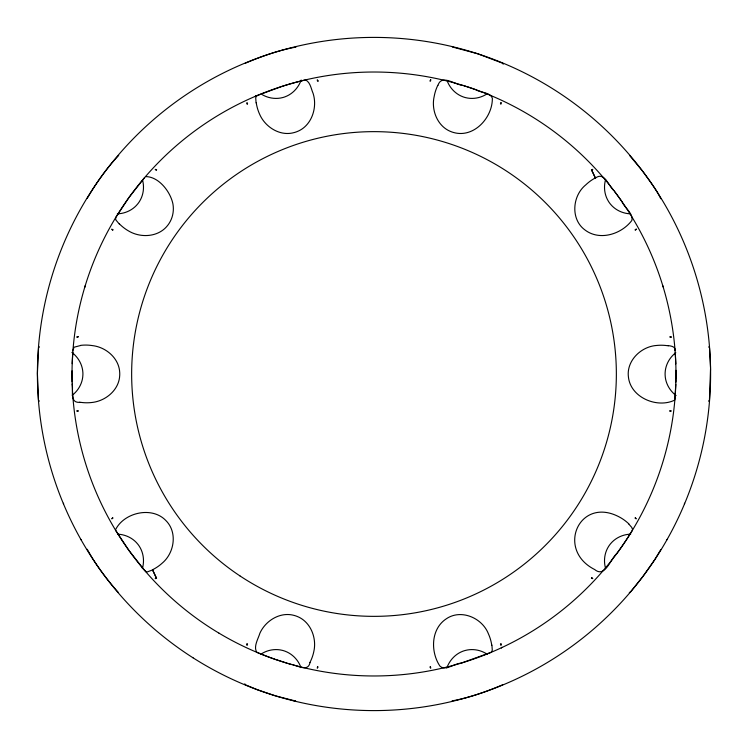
<?xml version="1.0" encoding="UTF-8"?>
<svg xmlns="http://www.w3.org/2000/svg" width="748" height="748" viewBox="0 0 748 748"><rect width="100%" height="100%" fill="white"/><g stroke="black" fill="none" stroke-linecap="round" stroke-linejoin="round"><path stroke-width="1.12" d="M72.042 370.868L72.126 381.817M675.93 379.32L675.958 370.325M675.912 380.143L675.874 382.032M72.201 363.659L72.808 352.205M675.799 384.341L674.808 399.797M72.958 350.251L74.024 347.231L80.532 345.52M660.793 549.602L654.706 559.747L643.158 576.128M87.207 198.398C96.081 183.176 106.599 168.16 118.708 155.425M142.354 568.611C144.579 561.15 143.541 552.688 139.222 546.152A8.256 2.618 54 0 0 137.8 544.179C133.051 538.167 125.561 534.54 117.941 534.194M605.646 179.389C603.449 186.757 604.431 195.088 608.61 201.586A8.303 2.627 54 0 0 610.592 204.298C615.352 210.038 622.645 213.461 630.059 213.806M38.559 347.857L37.4 373.392L38.485 399.974M709.441 400.143L710.553 368.437M301.164 80.036C298.536 87.553 292.664 94.005 285.138 96.773A8.265 2.627 -18 0 1 282.819 97.53C276.012 99.381 268.551 98.269 262.436 94.8M446.837 667.964C449.408 660.643 455.018 654.322 462.283 651.452A8.303 2.637 -18 0 1 465.181 650.489C472.727 648.394 481.095 650.021 487.509 654.444M437.973 85.337C441.591 73.725 455.214 84.954 463.134 85.478M310.027 662.663C307.998 671.816 298.863 666.057 293.094 664.935M632.35 530.351C627.544 538.298 622.364 546.021 616.848 553.492C610.321 559.121 605.113 578.241 594.679 569.537C555.371 549.621 579.644 495.672 619.438 517.055A359.423 122.981 -59.4 0 1 628.853 523.899M38.69 347.652L39.466 346.848M709.31 400.348L708.534 401.152M642.663 576.783L630.592 591.846L629.292 592.575M144.411 177.837L129.058 197.388L115.65 217.649L115.847 219.931L119.231 223.961M674.631 400.152C657.183 408.642 630.648 397.599 628.432 377.067C626.226 360.901 640.961 346.502 656.65 345.464A359.433 122.934 84.3 0 1 668.319 345.838M245.316 63.243C261.482 56.315 278.686 50.219 295.937 47.105M502.684 684.757C486.518 691.704 469.314 697.762 452.063 700.895M152.573 569.929L156.164 577.746L155.201 578.653L156.584 578.167L152.573 569.929L147.141 571.977L146.028 571.799L144.158 569.864L128.983 550.509L115.65 530.351M595.427 178.071L591.836 170.254L592.799 169.347L591.416 169.833L595.427 178.071C604.365 171.198 608.461 185.915 613.921 190.618M145.467 176.603C158.66 176.434 170.469 191.666 172.947 204.045C174.088 210.656 172.807 217.705 169.132 223.343A8.312 2.599 -54 0 1 167.328 225.812C158.221 237.181 140.596 238.219 128.562 230.945A359.414 122.934 -59.7 0 1 119.325 223.811M72.201 395.29C78.475 390.493 82.626 382.901 82.888 374.972A8.312 2.646 -90 0 0 82.85 372.224C82.345 364.435 78.091 357.133 71.911 352.43M675.799 352.71C669.61 357.441 665.477 364.902 665.131 372.719A8.265 2.609 -90 0 0 665.131 375.15C665.402 383.172 669.759 390.746 676.089 395.57M281.837 86.431L256.891 95.66L255.704 97.623L256.078 102.869M486.883 93.958C480.702 97.997 472.839 99.475 465.658 97.642A8.303 2.637 18 0 1 462.75 96.726C455.42 93.977 449.604 87.75 447.014 80.401M261.117 654.042C267.298 650.003 275.161 648.525 282.342 650.358A8.303 2.637 18 0 1 285.25 651.274C292.58 654.023 298.396 660.25 300.986 667.599M256.891 95.66L255.208 96.408L257.144 95.548M282.435 86.235L286.549 84.963M461.451 663.037L491.109 652.34L492.296 650.377L491.922 645.131M286.98 84.833C293.132 83.019 299.312 81.252 305.577 79.943C310.383 82.224 311.149 89.012 313.113 93.416C317.694 107.796 311.542 126.206 296.816 131.704A8.312 2.599 -18 0 1 293.908 132.63C279.855 136.491 264.979 126.954 259.519 114.005A359.414 122.924 -23.7 0 1 256.255 102.794M461.02 663.167C454.419 663.411 445.322 671.405 439.908 666.075C430.352 651.751 430.867 628.937 446.247 618.848C460.955 608.666 482.357 617.895 488.481 633.995A359.414 122.934 -23.7 0 1 491.754 645.197M452.381 46.984L477.561 53.725L502.675 63.243M295.619 701.016L276.106 696.051M117.324 213.834C125.122 213.638 132.845 210.038 137.726 203.914A8.303 2.637 -54 0 0 139.493 201.427C143.448 195.163 144.476 187.234 142.55 180.109M630.676 534.165C623.093 534.362 615.567 537.765 610.677 543.609A8.312 2.627 -54 0 0 608.676 546.311C604.58 552.613 603.496 560.673 605.45 567.891M668.301 345.632C671.087 345.959 675.893 346.642 675.07 350.644M79.699 402.368C69.246 402.985 73.519 390.428 72.191 384.079M294.403 701.054L295.666 701.334L294.132 700.988M291.617 664.523L287.69 663.383M286.811 663.121L275.638 659.512M275.292 695.799L257.415 689.768L245.325 684.757M463.816 85.683L465.695 86.282M466.285 86.469C469.52 87.507 472.745 88.601 475.943 89.751C480.796 92.92 490.398 92.2 492.352 98.212C492.633 117.586 474.064 138.053 453.971 132.602A8.293 2.599 18 0 1 451.362 131.77C437.571 126.739 430.96 110.162 434.205 96.37A359.405 122.981 12.6 0 1 437.814 85.3M274.862 659.24C268.794 657.137 262.8 654.827 256.891 652.34C253.095 646.927 258.247 638.792 259.874 633.257C265.521 620.616 280.248 611.565 294.029 615.398A8.312 2.599 18 0 1 296.928 616.343C310.551 621.495 316.993 637.941 313.795 651.63A359.423 122.934 12.3 0 1 309.859 662.616M629.629 155.509L642.495 171.002M118.371 592.491C106.627 579.354 95.604 564.703 87.236 549.256M708.646 346.894L709.235 347.493M38.765 400.507L39.354 401.106M628.769 524.039L631.798 527.471L632.565 529.752M614.482 191.348L617.296 195.125M643.009 171.675C649.264 180.427 656.239 189.104 660.765 198.744M617.661 195.621L621.392 200.829M621.869 201.511C624.496 207.729 633.519 213.535 631.854 220.445C621.457 234.274 599.559 241.183 584.945 229.945C570.331 219.267 572.285 195.667 585.89 184.775A359.423 122.99 48.6 0 1 595.324 177.94M502.983 63.655L503.198 64.225M244.802 683.775L245.017 684.345M709.515 348.026L710.535 367.586M115.473 529.939C123.644 512.651 151.928 505.807 165.888 520.571C177.687 532.239 174.424 553.043 162.11 563.225A359.423 122.934 48.3 0 1 152.461 569.798M675.22 352.663L675.809 363.921M79.681 402.181A359.414 122.934 84.3 0 0 91.35 402.546C105.365 401.33 119.007 390.147 119.699 375.589A8.312 2.599 90 0 0 119.708 372.541C119.1 358.245 105.936 347.035 92.172 345.576A359.292 122.924 -84.5 0 0 80.541 345.38M684.504 503.339L684.495 503.946L684.504 503.339M247.008 643.869L246.98 645.337L247.541 644.131L247.008 643.869M501.02 102.663L500.992 104.131L500.459 103.869L501.02 102.663M85.122 286.063L85.038 286.83L85.122 286.063M78.101 336.619L78.016 337.208L76.698 337.039L78.101 336.619M669.984 410.792L669.899 411.381L671.302 410.961L669.984 410.792M317.526 666.87L317.274 668.179L318.115 666.973L317.526 666.87M430.726 79.821L430.474 81.13L429.885 81.027L430.726 79.821M112.911 229.786L112.639 230.319L111.751 229.15L112.911 229.786M635.361 517.681L635.089 518.214L636.249 518.85L635.361 517.681M667.132 539.43L666.655 539.813L667.132 539.43M112.639 517.681L111.751 518.85L112.911 518.214L112.639 517.681M636.249 229.15L635.361 230.319L635.089 229.786L636.249 229.15M156.584 169.833L156.164 170.254L155.201 169.347L156.584 169.833M591.836 577.746L591.416 578.167L592.799 578.653L591.836 577.746M501.973 647.357L501.375 647.787L501.973 647.357M81.345 539.813L80.868 539.43L81.345 539.813M247.541 103.869L247.008 104.131L246.98 102.663L247.541 103.869M500.992 643.869L500.459 644.131L501.02 645.337L500.992 643.869M63.496 503.339L63.505 503.946L63.496 503.339M663.111 286.783L662.878 286.063L663.111 286.783M318.115 81.027L317.526 81.13L317.274 79.821L318.115 81.027M430.474 666.87L429.885 666.973L430.726 668.179L430.474 666.87M78.016 410.792L76.698 410.961L78.101 411.381L78.016 410.792M671.302 337.039L669.984 337.208L669.899 336.619L671.302 337.039M239.884 575.857A242.352 242.352 0 0 0 615.875 389.222A242.352 242.352 0 0 0 266.241 156.921A242.352 242.352 0 0 0 239.884 575.857M218.958 633.135A301.977 301.977 0 0 0 675.94 378.694A301.977 301.977 0 0 0 227.093 110.162A301.977 301.977 0 0 0 218.958 633.135M193.031 657.81A336.6 336.6 0 0 0 710.273 388.82A336.6 336.6 0 0 0 218.697 75.37A336.6 336.6 0 0 0 193.031 657.81"/></g></svg>
